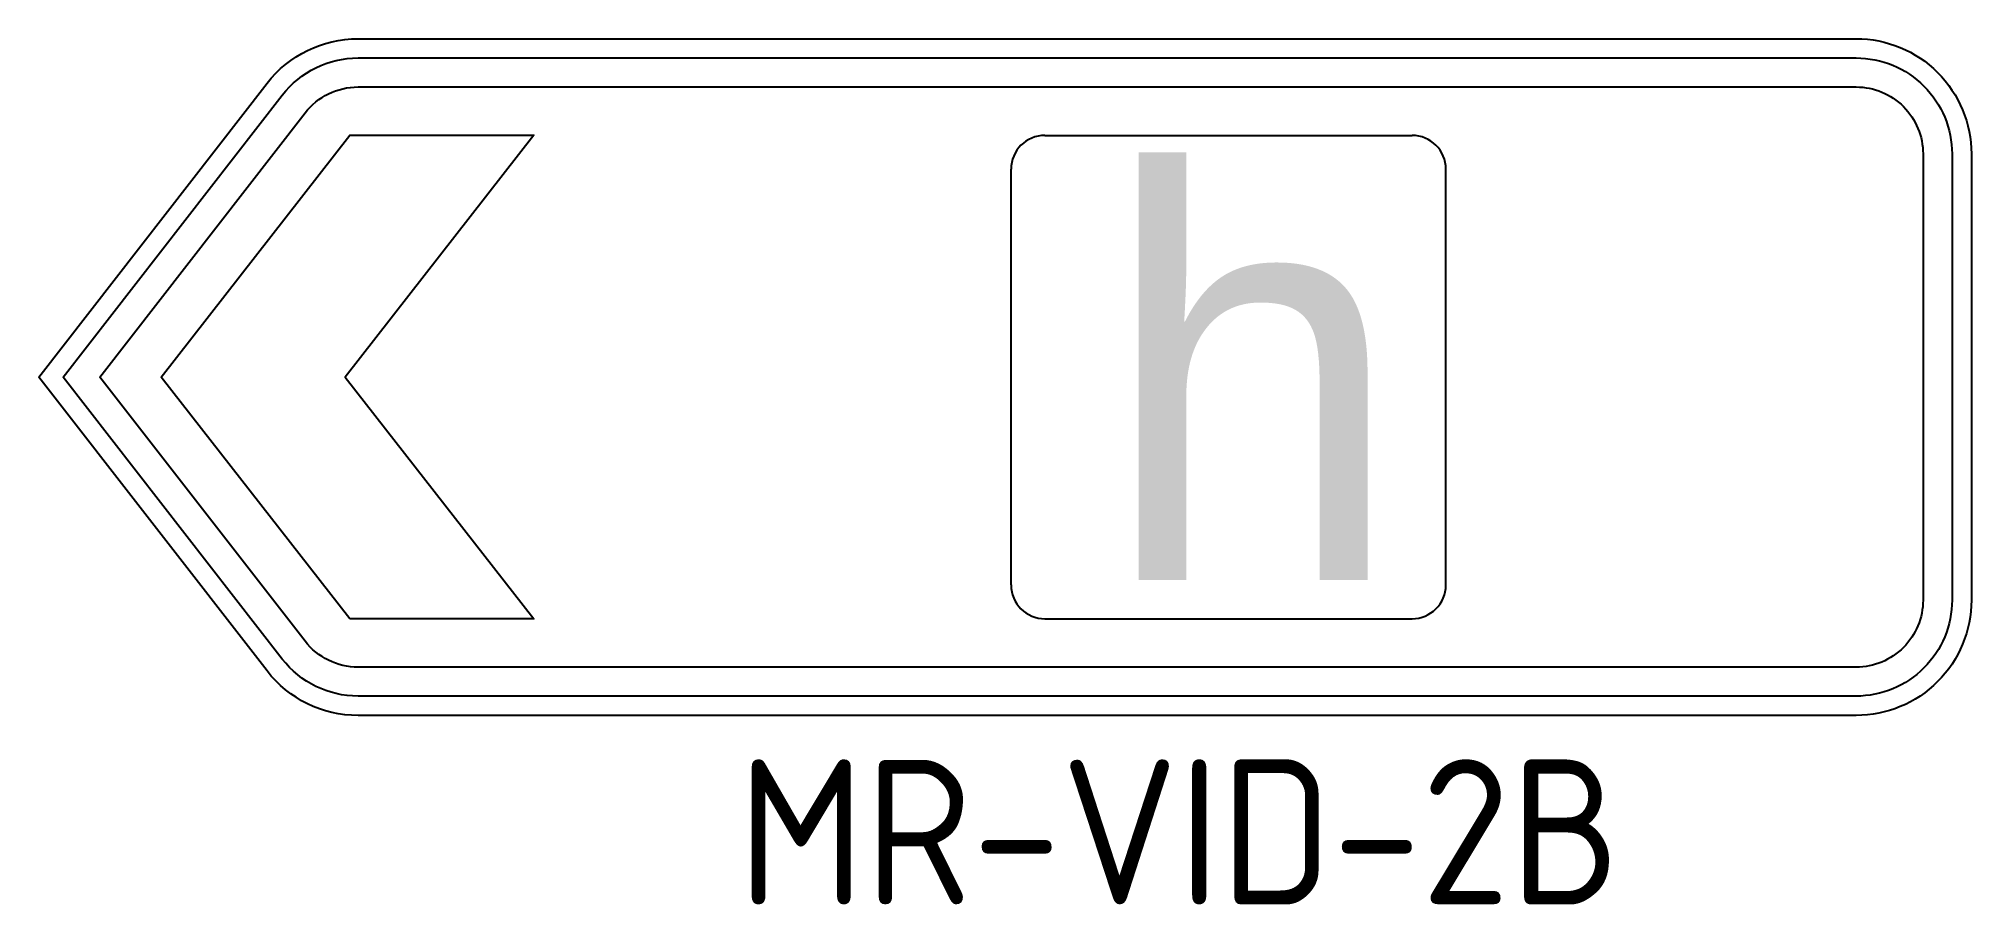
# Model space of a CAD drawing. Extents: x 131 to 164.3, y 153.5 to 168.4.
import ezdxf
from ezdxf.enums import TextEntityAlignment as Align

# ---------------------------------------------------------------- set-up
doc = ezdxf.new("R2010")
doc.units = 0
doc.header["$LTSCALE"] = 12
doc.header["$MEASUREMENT"] = 0
doc.layers.add('L18', color=4, linetype='CONTINUOUS')
doc.layers.add('T25', color=1, linetype='CONTINUOUS')
doc.styles.add('ISO', font='iso')
doc.styles.add('MESERIES', font='MEseries')

msp = doc.modelspace()

# ---------------------------------------------------------------- linework, layer by layer
at = {"layer": 'L18'}
for p, q in [((148.33, 166.729), (154.663, 166.729)), ((147.747, 158.98), (147.747, 166.146)), ((155.247, 158.98), (155.247, 166.146)), ((148.33, 158.396), (154.663, 158.396))]:
    msp.add_line(p, q, dxfattribs=at)
for points in [[(164.308, 158.718, -0.414214), (162.321, 156.73), (136.485, 156.73, -0.231442), (134.916, 157.498), (130.977, 162.563), (134.916, 167.628, -0.231442), (136.485, 168.395), (162.321, 168.395, -0.414214), (164.308, 166.408)], [(163.975, 158.718, -0.414214), (162.321, 157.063), (136.485, 157.063, -0.231442), (135.179, 157.702), (131.398, 162.563), (135.179, 167.424, -0.231442), (136.485, 168.063), (162.321, 168.063, -0.414214), (163.975, 166.408)], [(163.475, 158.718, -0.414214), (162.321, 157.563), (136.485, 157.563, -0.231442), (135.573, 158.009), (132.031, 162.563), (135.573, 167.117, -0.231442), (136.485, 167.563), (162.321, 167.563, -0.414214), (163.475, 166.408)]]:
    msp.add_lwpolyline(points, format="xyb", close=True, dxfattribs=at)
msp.add_lwpolyline([(136.346, 158.396), (133.09, 162.563), (136.346, 166.73), (139.518, 166.73), (136.263, 162.563), (139.518, 158.396)], close=True, dxfattribs=at)
for centre, start, end in [((148.33, 166.146), 90, 180), ((154.663, 166.146), 0, 90), ((148.33, 158.98), 180, 270), ((154.663, 158.98), 270, 0)]:
    msp.add_arc(centre, 0.583, start, end, dxfattribs=at)

# ---------------------------------------------------------------- texts
at = {"layer": 'L18', "style": 'MESERIES'}
msp.add_text('h', height=7, dxfattribs=at).set_placement((149.297, 159.063))
at = {"layer": 'T25', "style": 'ISO'}
msp.add_text('MR-VID-2B', height=2.5, dxfattribs=at).set_placement((150.65, 153.474), align=Align.CENTER)

doc.saveas('drawing.dxf')
